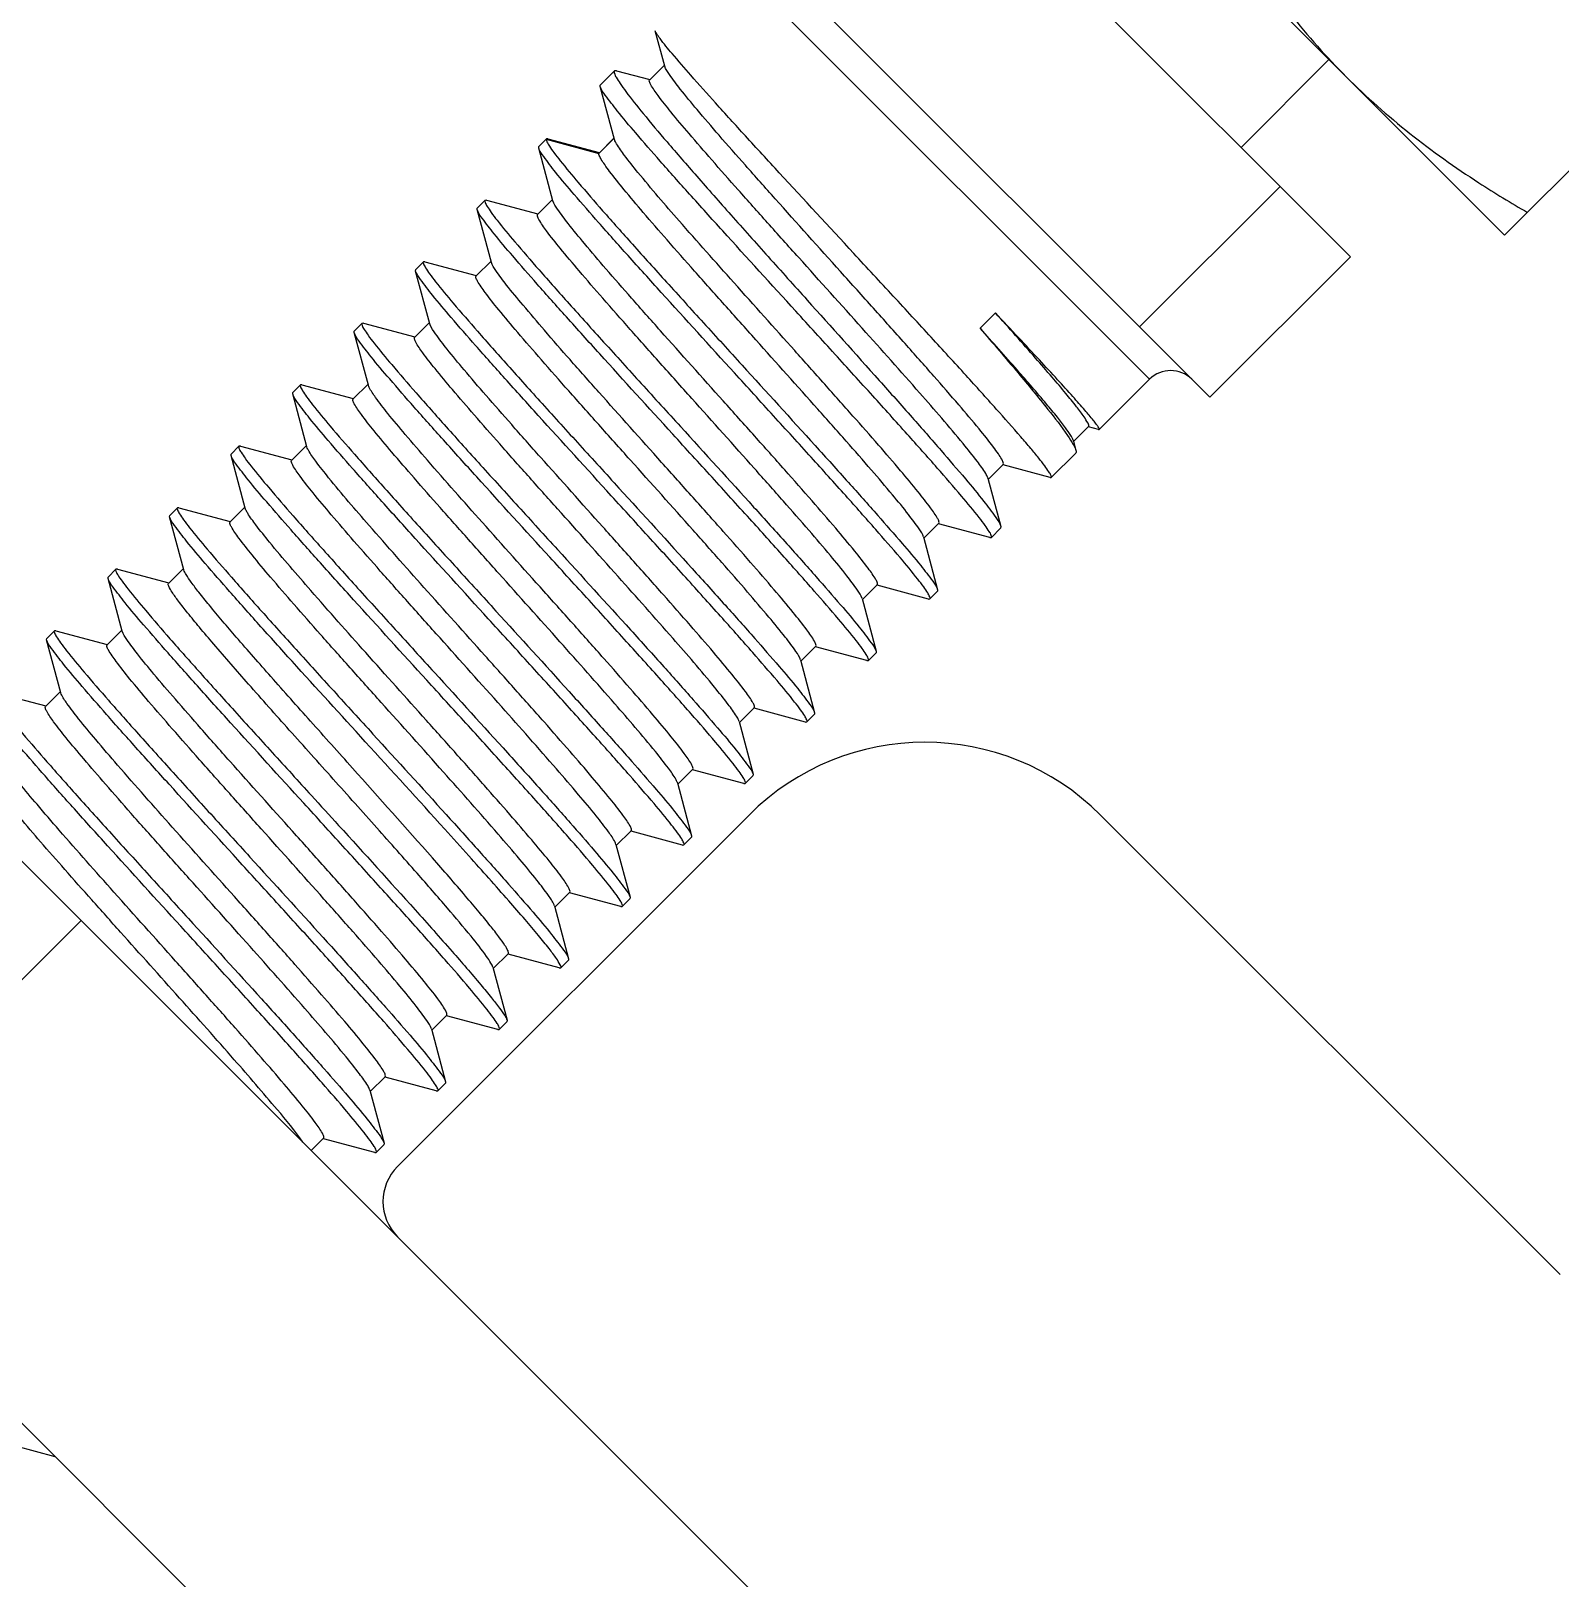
# Model space of a CAD drawing. Extents: x 4995099 to 5303443, y 4627657 to 4889583.
# Drawn here: x 5061123.7 to 5061438.1, y 4737623 to 4737941.2 of the extents above; entities that cross this region are included whole.
import ezdxf

# ---------------------------------------------------------------- set-up
doc = ezdxf.new("R2010")
doc.units = 0
doc.header["$LTSCALE"] = 1000
doc.header["$MEASUREMENT"] = 0
doc.layers.get('0').update_dxf_attribs({"color": 4, "linetype": 'CONTINUOUS'})

msp = doc.modelspace()

# ---------------------------------------------------------------- linework, layer by layer
for p, q in [((5061296.62, 4738029.31), (5061426.73, 4737899.21)), ((5061395.01, 4737894.78), (5061292.2, 4737997.6)), ((5061366.1, 4737865.87), (5061263.29, 4737968.69)), ((5061353.73, 4737869.57), (5061266.99, 4737956.31)), ((5061480.94, 4737953.42), (5061426.73, 4737899.21)), ((5061254.04, 4737933.95), (5061252.08, 4737941.23)), ((5061240.77, 4737930.09), (5061243.68, 4737933)), ((5061244.13, 4737933.04), (5061243.68, 4737933)), ((5061244.13, 4737933.04), (5061250.93, 4737931.23)), ((5061250.9, 4737931.12), (5061253.98, 4737934.2)), ((5061390.59, 4737935.35), (5061372.52, 4737917.28)), ((5061240.73, 4737930.01), (5061240.77, 4737930.09)), ((5061240.75, 4737929.79), (5061240.73, 4737930.01)), ((5061243.67, 4737918.92), (5061240.75, 4737929.79)), ((5061228.1, 4737917.14), (5061228.12, 4737917.44)), ((5061231.02, 4737906.27), (5061228.1, 4737917.14)), ((5061228.12, 4737917.44), (5061229.64, 4737918.96)), ((5061229.7, 4737919.02), (5061229.66, 4737918.94)), ((5061229.66, 4737918.94), (5061240.49, 4737916.04)), ((5061230, 4737919.04), (5061229.7, 4737919.02)), ((5061230, 4737919.04), (5061240.56, 4737916.23)), ((5061240.49, 4737916.04), (5061243.65, 4737919.21)), ((5061240.53, 4737916.12), (5061243.6, 4737919.19)), ((5061240.49, 4737916.04), (5061240.53, 4737916.12)), ((5061380.56, 4737909.24), (5061351.65, 4737880.33)), ((5061215.45, 4737904.49), (5061215.47, 4737904.8)), ((5061218.37, 4737893.62), (5061215.45, 4737904.49)), ((5061215.47, 4737904.8), (5061217.05, 4737906.37)), ((5061217.35, 4737906.39), (5061217.05, 4737906.37)), ((5061217.35, 4737906.39), (5061227.91, 4737903.58)), ((5061227.88, 4737903.47), (5061230.95, 4737906.54)), ((5061395.01, 4737894.78), (5061366.1, 4737865.87)), ((5061202.8, 4737891.84), (5061202.83, 4737892.15)), ((5061205.72, 4737880.98), (5061202.8, 4737891.84)), ((5061202.83, 4737892.15), (5061204.4, 4737893.72)), ((5061204.7, 4737893.75), (5061204.4, 4737893.72)), ((5061204.7, 4737893.75), (5061215.26, 4737890.93)), ((5061215.23, 4737890.82), (5061218.3, 4737893.89)), ((5061322.01, 4737883.23), (5061318.85, 4737880.07)), ((5061190.15, 4737879.19), (5061190.18, 4737879.5)), ((5061193.07, 4737868.33), (5061190.15, 4737879.19)), ((5061190.18, 4737879.5), (5061191.75, 4737881.07)), ((5061192.05, 4737881.1), (5061191.75, 4737881.07)), ((5061192.05, 4737881.1), (5061202.61, 4737878.29)), ((5061202.58, 4737878.17), (5061205.65, 4737881.24)), ((5061205.78, 4737880.79), (5061205.72, 4737880.98)), ((5061343.37, 4737859.22), (5061353.73, 4737869.57)), ((5061458.1, 4737434.16), (5061025.58, 4737866.68)), ((5061177.51, 4737866.55), (5061177.53, 4737866.85)), ((5061180.42, 4737855.68), (5061177.51, 4737866.55)), ((5061177.53, 4737866.85), (5061179.1, 4737868.43)), ((5061179.41, 4737868.45), (5061179.1, 4737868.43)), ((5061179.41, 4737868.45), (5061189.97, 4737865.64)), ((5061189.94, 4737865.52), (5061193, 4737868.59)), ((5061341.16, 4737859.88), (5061338.08, 4737856.8)), ((5061343.24, 4737859.21), (5061341.14, 4737859.78)), ((5061338.02, 4737857.03), (5061338.58, 4737854.94)), ((5061343.24, 4737859.21), (5061343.37, 4737859.22)), ((5061164.86, 4737853.9), (5061164.88, 4737854.2)), ((5061167.77, 4737843.03), (5061164.86, 4737853.9)), ((5061164.88, 4737854.2), (5061166.46, 4737855.78)), ((5061166.76, 4737855.8), (5061166.46, 4737855.78)), ((5061166.76, 4737855.8), (5061177.32, 4737852.99)), ((5061177.29, 4737852.87), (5061180.35, 4737855.94)), ((5061333.51, 4737849.36), (5061338.54, 4737854.39)), ((5061323.61, 4737852.05), (5061320.54, 4737848.99)), ((5061333.26, 4737849.34), (5061323.58, 4737851.94)), ((5061320.47, 4737849.24), (5061323.12, 4737839.31)), ((5061333.26, 4737849.34), (5061333.51, 4737849.36)), ((5061152.21, 4737841.25), (5061152.23, 4737841.55)), ((5061155.13, 4737830.38), (5061152.21, 4737841.25)), ((5061152.23, 4737841.55), (5061153.81, 4737843.13)), ((5061154.11, 4737843.15), (5061153.81, 4737843.13)), ((5061154.11, 4737843.15), (5061164.67, 4737840.34)), ((5061164.64, 4737840.23), (5061167.7, 4737843.29)), ((5061307.24, 4737837.15), (5061310.13, 4737826.26)), ((5061310.37, 4737839.95), (5061307.31, 4737836.89)), ((5061320.88, 4737837.01), (5061310.34, 4737839.84)), ((5061321.18, 4737837.03), (5061323.09, 4737838.94)), ((5061323.12, 4737839.31), (5061323.09, 4737838.94)), ((5061320.88, 4737837.01), (5061321.18, 4737837.03)), ((5061139.56, 4737828.6), (5061139.58, 4737828.9)), ((5061142.48, 4737817.73), (5061139.56, 4737828.6)), ((5061139.58, 4737828.9), (5061141.16, 4737830.48)), ((5061141.46, 4737830.5), (5061141.16, 4737830.48)), ((5061141.46, 4737830.5), (5061152.02, 4737827.69)), ((5061151.99, 4737827.58), (5061155.05, 4737830.64)), ((5061294.59, 4737824.5), (5061297.48, 4737813.61)), ((5061297.72, 4737827.31), (5061294.66, 4737824.24)), ((5061308.23, 4737824.36), (5061297.69, 4737827.19)), ((5061308.23, 4737824.36), (5061308.53, 4737824.38)), ((5061308.53, 4737824.38), (5061310.11, 4737825.96)), ((5061310.13, 4737826.26), (5061310.11, 4737825.96)), ((5061139.34, 4737814.93), (5061142.41, 4737817.99)), ((5061126.91, 4737815.95), (5061126.93, 4737816.25)), ((5061129.83, 4737805.08), (5061126.91, 4737815.95)), ((5061126.93, 4737816.25), (5061128.51, 4737817.83)), ((5061128.81, 4737817.85), (5061128.51, 4737817.83)), ((5061128.81, 4737817.85), (5061139.37, 4737815.04)), ((5061281.94, 4737811.85), (5061284.84, 4737800.96)), ((5061285.07, 4737814.66), (5061282.01, 4737811.59)), ((5061295.58, 4737811.71), (5061285.04, 4737814.54)), ((5061295.58, 4737811.71), (5061295.89, 4737811.74)), ((5061295.89, 4737811.74), (5061297.46, 4737813.31)), ((5061297.48, 4737813.61), (5061297.46, 4737813.31)), ((5061329.2, 4737447.41), (5060967.75, 4737808.86)), ((5061126.69, 4737802.28), (5061129.76, 4737805.34)), ((5061116.16, 4737805.2), (5061126.72, 4737802.39)), ((5061129.92, 4737804.83), (5061129.83, 4737805.08)), ((5061269.29, 4737799.2), (5061272.19, 4737788.32)), ((5061272.43, 4737802.01), (5061269.36, 4737798.94)), ((5061282.93, 4737799.06), (5061272.39, 4737801.89)), ((5061282.93, 4737799.06), (5061283.24, 4737799.09)), ((5061283.24, 4737799.09), (5061284.81, 4737800.66)), ((5061284.84, 4737800.96), (5061284.81, 4737800.66)), ((5061259.78, 4737789.36), (5061256.71, 4737786.29)), ((5061256.64, 4737786.55), (5061259.54, 4737775.67)), ((5061270.28, 4737786.42), (5061259.75, 4737789.24)), ((5061270.28, 4737786.42), (5061270.59, 4737786.44)), ((5061270.59, 4737786.44), (5061272.16, 4737788.01)), ((5061272.19, 4737788.32), (5061272.16, 4737788.01)), ((5061271.35, 4737779.93), (5061199.07, 4737707.65)), ((5061438.12, 4737685.43), (5061343.63, 4737779.93)), ((5061247.13, 4737776.71), (5061244.06, 4737773.64)), ((5061257.64, 4737773.77), (5061247.1, 4737776.6)), ((5061243.99, 4737773.9), (5061246.89, 4737763.02)), ((5061257.64, 4737773.77), (5061257.94, 4737773.79)), ((5061257.94, 4737773.79), (5061259.52, 4737775.37)), ((5061259.54, 4737775.67), (5061259.52, 4737775.37)), ((5061234.48, 4737764.06), (5061231.41, 4737760.99)), ((5061244.99, 4737761.12), (5061234.45, 4737763.95)), ((5061231.34, 4737761.26), (5061231.27, 4737761.48)), ((5061231.34, 4737761.26), (5061234.24, 4737750.37)), ((5061244.99, 4737761.12), (5061245.29, 4737761.14)), ((5061245.29, 4737761.14), (5061246.87, 4737762.72)), ((5061246.89, 4737763.02), (5061246.87, 4737762.72)), ((5061076.17, 4737700.44), (5061133.99, 4737758.26)), ((5061221.83, 4737751.41), (5061218.76, 4737748.35)), ((5061232.34, 4737748.47), (5061221.8, 4737751.3)), ((5061218.69, 4737748.61), (5061221.59, 4737737.72)), ((5061232.34, 4737748.47), (5061232.64, 4737748.49)), ((5061232.64, 4737748.49), (5061234.22, 4737750.07)), ((5061234.24, 4737750.37), (5061234.22, 4737750.07)), ((5061209.18, 4737738.76), (5061206.11, 4737735.7)), ((5061219.69, 4737735.82), (5061209.15, 4737738.65)), ((5061206.04, 4737735.96), (5061208.94, 4737725.07)), ((5061219.69, 4737735.82), (5061219.99, 4737735.84)), ((5061219.99, 4737735.84), (5061221.57, 4737737.42)), ((5061221.59, 4737737.72), (5061221.57, 4737737.42)), ((5061196.53, 4737726.11), (5061193.46, 4737723.05)), ((5061207.04, 4737723.17), (5061196.5, 4737726)), ((5061193.4, 4737723.31), (5061196.29, 4737712.42)), ((5061207.04, 4737723.17), (5061207.34, 4737723.19)), ((5061207.34, 4737723.19), (5061208.92, 4737724.77)), ((5061208.94, 4737725.07), (5061208.92, 4737724.77)), ((5061183.88, 4737713.46), (5061181.34, 4737710.92)), ((5061194.39, 4737710.52), (5061183.85, 4737713.35)), ((5061194.39, 4737710.52), (5061194.69, 4737710.54)), ((5061194.69, 4737710.54), (5061196.27, 4737712.12)), ((5061196.29, 4737712.42), (5061196.27, 4737712.12)), ((5061128.67, 4737647.94), (5061120.61, 4737650.11))]:
    msp.add_line(p, q)
for centre, radius, start, end in [((5061358.06, 4737865.24), 6.13, 45, 135), ((5061307.49, 4737743.79), 51.11, 45, 135), ((5061206.3, 4737700.42), 10.22, 135, 225)]:
    msp.add_arc(centre, radius, start, end)
for points, knots in [([(5061366.37, 4737968.95), (5061368.31, 4737965.58), (5061376.35, 4737952.31), (5061385.99, 4737939.95), (5061394.2, 4737931.74)], [0, 0, 0, 0, 0.251266, 1, 1, 1, 1]), ([(5061292.89, 4737895.47), (5061287.78, 4737901), (5061280.33, 4737909.05), (5061270.86, 4737919.36), (5061264.79, 4737926.03), (5061259.75, 4737931.67), (5061255.94, 4737936.07), (5061253.58, 4737938.9), (5061252.47, 4737940.47), (5061252.14, 4737941.01), (5061252.08, 4737941.23)], [0, 0, 0, 0, 0.368142, 0.535897, 0.684709, 0.809342, 0.905414, 0.969598, 0.989056, 1, 1, 1, 1]), ([(5061243.68, 4737933), (5061243.58, 4737932.9), (5061243.67, 4737932.34), (5061244.11, 4737931.54), (5061244.92, 4737930.24), (5061246.73, 4737927.77), (5061249.95, 4737923.74), (5061254.83, 4737917.97), (5061260.86, 4737911.03), (5061267.81, 4737903.17), (5061275.39, 4737894.68), (5061280.63, 4737888.85), (5061283.3, 4737885.88)], [0, 0, 0, 0, 0.007287, 0.022596, 0.046895, 0.080168, 0.172563, 0.296519, 0.44737, 0.619385, 0.805971, 1, 1, 1, 1]), ([(5061323.61, 4737852.05), (5061323.7, 4737852.14), (5061323.61, 4737852.61), (5061323.24, 4737853.27), (5061322.55, 4737854.36), (5061321.02, 4737856.44), (5061318.31, 4737859.81), (5061314.21, 4737864.66), (5061309.12, 4737870.5), (5061303.26, 4737877.12), (5061296.86, 4737884.28), (5061287.95, 4737894.19), (5061279.15, 4737903.98), (5061270.83, 4737913.33), (5061265.45, 4737919.44), (5061260.99, 4737924.66), (5061257.52, 4737928.8), (5061255.35, 4737931.74), (5061254.21, 4737933.32), (5061254.04, 4737933.95)], [0, 0, 0, 0, 0.003461, 0.010825, 0.022535, 0.038573, 0.083113, 0.142879, 0.21566, 0.298761, 0.389116, 0.483412, 0.670116, 0.755815, 0.832283, 0.896851, 0.947308, 0.981997, 1, 1, 1, 1]), ([(5061280.98, 4737883.56), (5061275.96, 4737889.07), (5061268.65, 4737897.09), (5061259.35, 4737907.4), (5061253.37, 4737914.1), (5061248.42, 4737919.8), (5061244.58, 4737924.29), (5061242.2, 4737927.46), (5061240.93, 4737929.13), (5061240.75, 4737929.79)], [0, 0, 0, 0, 0.36438, 0.530796, 0.678891, 0.803581, 0.9006, 0.966696, 1, 1, 1, 1]), ([(5061320.03, 4737850.18), (5061319.51, 4737851.04), (5061317.98, 4737853.12), (5061313.52, 4737858.68), (5061305.59, 4737867.79), (5061294.27, 4737880.5), (5061283.79, 4737892.14), (5061275.27, 4737901.63), (5061269.3, 4737908.32), (5061263.91, 4737914.43), (5061259.29, 4737919.76), (5061255.59, 4737924.17), (5061252.96, 4737927.46), (5061251.45, 4737929.6), (5061250.89, 4737930.63), (5061250.82, 4737931.04), (5061250.9, 4737931.12)], [0, 0, 0, 0, 0.028348, 0.07231, 0.200737, 0.367922, 0.551326, 0.641466, 0.726551, 0.80379, 0.870677, 0.92508, 0.96531, 0.990227, 0.996843, 1, 1, 1, 1]), ([(5061394.2, 4737931.74), (5061402.42, 4737923.52), (5061414.78, 4737913.89), (5061428.04, 4737905.85), (5061431.42, 4737903.9)], [0, 0, 0, 0, 0.748734, 1, 1, 1, 1]), ([(5061268.33, 4737870.91), (5061263.31, 4737876.42), (5061256, 4737884.44), (5061246.71, 4737894.75), (5061240.73, 4737901.45), (5061235.77, 4737907.15), (5061231.93, 4737911.64), (5061229.55, 4737914.81), (5061228.28, 4737916.48), (5061228.1, 4737917.14)], [0, 0, 0, 0, 0.364381, 0.5308, 0.678899, 0.803591, 0.900607, 0.966701, 1, 1, 1, 1]), ([(5061229.66, 4737918.94), (5061229.62, 4737918.77), (5061229.87, 4737918.24), (5061230.39, 4737917.36), (5061231.34, 4737916.05), (5061233.28, 4737913.54), (5061236.63, 4737909.55), (5061241.58, 4737903.85), (5061247.64, 4737897.03), (5061254.57, 4737889.35), (5061262.09, 4737881.07), (5061267.27, 4737875.39), (5061269.91, 4737872.49)], [0, 0, 0, 0, 0.00868, 0.025879, 0.051887, 0.086569, 0.180747, 0.305089, 0.45505, 0.625126, 0.809034, 1, 1, 1, 1]), ([(5061244.1, 4737918.01), (5061244.05, 4737918.1), (5061243.88, 4737918.39), (5061243.73, 4737918.7), (5061243.67, 4737918.92)], [0, 0, 0, 0, 0.313787, 1, 1, 1, 1]), ([(5061310.37, 4737839.95), (5061310.45, 4737840.03), (5061310.39, 4737840.45), (5061309.86, 4737841.47), (5061308.39, 4737843.57), (5061305.83, 4737846.8), (5061302.24, 4737851.11), (5061297.77, 4737856.29), (5061292.56, 4737862.22), (5061286.8, 4737868.7), (5061278.63, 4737877.84), (5061268.61, 4737889.01), (5061257.82, 4737901.18), (5061250.28, 4737909.88), (5061246.05, 4737915.19), (5061244.59, 4737917.17), (5061244.1, 4737918.01)], [0, 0, 0, 0, 0.003296, 0.010079, 0.03549, 0.076381, 0.131511, 0.19909, 0.276886, 0.362322, 0.452558, 0.635372, 0.801219, 0.928261, 0.971785, 1, 1, 1, 1]), ([(5061307.24, 4737837.15), (5061307.07, 4737837.76), (5061305.98, 4737839.31), (5061303.88, 4737842.18), (5061300.55, 4737846.19), (5061296.28, 4737851.21), (5061291.14, 4737857.08), (5061283.22, 4737866.02), (5061274.85, 4737875.36), (5061266.39, 4737884.81), (5061260.3, 4737891.64), (5061254.73, 4737897.96), (5061249.87, 4737903.56), (5061245.92, 4737908.24), (5061243.27, 4737911.53), (5061241.74, 4737913.6), (5061241.01, 4737914.69), (5061240.61, 4737915.44), (5061240.44, 4737915.9), (5061240.49, 4737916.04)], [0, 0, 0, 0, 0.018431, 0.053472, 0.104134, 0.168694, 0.244894, 0.330055, 0.515024, 0.608298, 0.697696, 0.780063, 0.852494, 0.912444, 0.95783, 0.974565, 0.987157, 0.995562, 1, 1, 1, 1]), ([(5061255.68, 4737858.27), (5061250.66, 4737863.77), (5061243.35, 4737871.79), (5061234.06, 4737882.1), (5061228.08, 4737888.8), (5061223.12, 4737894.5), (5061219.28, 4737898.99), (5061216.9, 4737902.16), (5061215.63, 4737903.83), (5061215.45, 4737904.49)], [0, 0, 0, 0, 0.364381, 0.530796, 0.678894, 0.80359, 0.900609, 0.966703, 1, 1, 1, 1]), ([(5061217.05, 4737906.37), (5061216.96, 4737906.28), (5061217.13, 4737905.74), (5061217.56, 4737905.01), (5061218.43, 4737903.74), (5061220.29, 4737901.32), (5061223.58, 4737897.36), (5061228.52, 4737891.66), (5061234.63, 4737884.79), (5061241.65, 4737877), (5061249.29, 4737868.58), (5061254.57, 4737862.79), (5061257.26, 4737859.84)], [0, 0, 0, 0, 0.006599, 0.021626, 0.045784, 0.078991, 0.171388, 0.295465, 0.44652, 0.61879, 0.805664, 1, 1, 1, 1]), ([(5061297.72, 4737827.31), (5061297.81, 4737827.39), (5061297.73, 4737827.83), (5061297.14, 4737828.92), (5061295.55, 4737831.19), (5061292.77, 4737834.65), (5061288.89, 4737839.28), (5061284.09, 4737844.82), (5061278.52, 4737851.14), (5061272.42, 4737857.99), (5061263.89, 4737867.52), (5061255.43, 4737876.96), (5061247.4, 4737886.02), (5061242.18, 4737891.98), (5061237.83, 4737897.09), (5061234.44, 4737901.16), (5061232.3, 4737904.07), (5061231.19, 4737905.65), (5061231.02, 4737906.27)], [0, 0, 0, 0, 0.003453, 0.010691, 0.037881, 0.081592, 0.14037, 0.212138, 0.294327, 0.383985, 0.477885, 0.664852, 0.751185, 0.82854, 0.894141, 0.945651, 0.981282, 1, 1, 1, 1]), ([(5061294.59, 4737824.5), (5061294.42, 4737825.12), (5061293.31, 4737826.7), (5061291.17, 4737829.61), (5061287.79, 4737833.68), (5061283.44, 4737838.78), (5061278.22, 4737844.74), (5061270.19, 4737853.8), (5061261.72, 4737863.24), (5061253.19, 4737872.78), (5061247.09, 4737879.63), (5061241.52, 4737885.95), (5061236.71, 4737891.5), (5061232.83, 4737896.12), (5061230.06, 4737899.58), (5061228.46, 4737901.86), (5061227.87, 4737902.94), (5061227.8, 4737903.39), (5061227.88, 4737903.47)], [0, 0, 0, 0, 0.01868, 0.054278, 0.105764, 0.171349, 0.248695, 0.335028, 0.522011, 0.615926, 0.705601, 0.787809, 0.859594, 0.918387, 0.96211, 0.989307, 0.996546, 1, 1, 1, 1]), ([(5061333.51, 4737849.36), (5061333.6, 4737849.45), (5061333.39, 4737849.97), (5061332.95, 4737850.67), (5061332.06, 4737851.92), (5061330.81, 4737853.5), (5061329.16, 4737855.49), (5061326.27, 4737858.87), (5061321.84, 4737863.88), (5061315.69, 4737870.7), (5061308.62, 4737878.43), (5061300.92, 4737886.79), (5061295.6, 4737892.54), (5061292.89, 4737895.47)], [0, 0, 0, 0, 0.006287, 0.021187, 0.045277, 0.078448, 0.120429, 0.17084, 0.294962, 0.446101, 0.618491, 0.80551, 1, 1, 1, 1]), ([(5061243.03, 4737845.62), (5061238.01, 4737851.12), (5061230.7, 4737859.14), (5061221.41, 4737869.45), (5061215.43, 4737876.15), (5061210.47, 4737881.85), (5061206.63, 4737886.34), (5061204.25, 4737889.51), (5061202.98, 4737891.19), (5061202.8, 4737891.84)], [0, 0, 0, 0, 0.364389, 0.530808, 0.678904, 0.803593, 0.90061, 0.966703, 1, 1, 1, 1]), ([(5061204.4, 4737893.72), (5061204.31, 4737893.63), (5061204.48, 4737893.09), (5061204.91, 4737892.36), (5061205.78, 4737891.09), (5061207.64, 4737888.67), (5061210.93, 4737884.71), (5061215.88, 4737879.01), (5061221.98, 4737872.14), (5061229, 4737864.35), (5061236.64, 4737855.93), (5061241.92, 4737850.14), (5061244.61, 4737847.19)], [0, 0, 0, 0, 0.006599, 0.021626, 0.045783, 0.07899, 0.171389, 0.295471, 0.446525, 0.618791, 0.805663, 1, 1, 1, 1]), ([(5061285.07, 4737814.66), (5061285.16, 4737814.74), (5061285.08, 4737815.18), (5061284.5, 4737816.27), (5061282.9, 4737818.54), (5061280.13, 4737822), (5061276.25, 4737826.63), (5061271.44, 4737832.17), (5061265.88, 4737838.49), (5061259.77, 4737845.34), (5061251.24, 4737854.87), (5061242.78, 4737864.31), (5061234.75, 4737873.37), (5061229.53, 4737879.33), (5061225.18, 4737884.44), (5061221.8, 4737888.51), (5061219.65, 4737891.43), (5061218.54, 4737893), (5061218.37, 4737893.62)], [0, 0, 0, 0, 0.003453, 0.010691, 0.03788, 0.081592, 0.14037, 0.212137, 0.294327, 0.383985, 0.477885, 0.664851, 0.751185, 0.82854, 0.894141, 0.945652, 0.981282, 1, 1, 1, 1]), ([(5061281.94, 4737811.85), (5061281.77, 4737812.47), (5061280.66, 4737814.05), (5061278.52, 4737816.96), (5061275.14, 4737821.03), (5061270.79, 4737826.13), (5061265.57, 4737832.09), (5061257.54, 4737841.15), (5061249.07, 4737850.6), (5061240.54, 4737860.13), (5061234.44, 4737866.99), (5061228.87, 4737873.3), (5061224.06, 4737878.85), (5061220.18, 4737883.47), (5061217.41, 4737886.94), (5061215.81, 4737889.21), (5061215.22, 4737890.29), (5061215.15, 4737890.74), (5061215.23, 4737890.82)], [0, 0, 0, 0, 0.01868, 0.054279, 0.105765, 0.171349, 0.248696, 0.335028, 0.522011, 0.615926, 0.705601, 0.787809, 0.859594, 0.918386, 0.962109, 0.989307, 0.996546, 1, 1, 1, 1]), ([(5061283.3, 4737885.88), (5061288.25, 4737880.37), (5061295.47, 4737872.33), (5061304.65, 4737862), (5061310.57, 4737855.27), (5061315.48, 4737849.52), (5061319.29, 4737844.97), (5061321.68, 4737841.73), (5061322.93, 4737839.99), (5061323.12, 4737839.31)], [0, 0, 0, 0, 0.362585, 0.528363, 0.676115, 0.800828, 0.898293, 0.965295, 1, 1, 1, 1]), ([(5061321.18, 4737837.03), (5061321.28, 4737837.13), (5061321.11, 4737837.67), (5061320.67, 4737838.4), (5061319.81, 4737839.67), (5061317.94, 4737842.08), (5061314.65, 4737846.05), (5061309.71, 4737851.74), (5061303.6, 4737858.62), (5061296.59, 4737866.4), (5061288.94, 4737874.82), (5061283.67, 4737880.61), (5061280.98, 4737883.56)], [0, 0, 0, 0, 0.006599, 0.021626, 0.045784, 0.078991, 0.171388, 0.295465, 0.446519, 0.61879, 0.805664, 1, 1, 1, 1]), ([(5061343.37, 4737859.22), (5061343.41, 4737859.26), (5061343.32, 4737859.51), (5061343.12, 4737859.85), (5061342.7, 4737860.44), (5061341.81, 4737861.57), (5061340.2, 4737863.47), (5061337.75, 4737866.24), (5061334.62, 4737869.69), (5061330.89, 4737873.74), (5061326.62, 4737878.32), (5061323.6, 4737881.54), (5061322.01, 4737883.23)], [0, 0, 0, 0, 0.005738, 0.019134, 0.040805, 0.070779, 0.155209, 0.27106, 0.416301, 0.588313, 0.78408, 1, 1, 1, 1]), ([(5061341.16, 4737859.88), (5061341.31, 4737860.03), (5061340.86, 4737860.92), (5061340.12, 4737862.09), (5061338.5, 4737864.22), (5061336.33, 4737866.88), (5061333.5, 4737870.23), (5061328.7, 4737875.76), (5061324.78, 4737880.15), (5061322.01, 4737883.23)], [0, 0, 0, 0, 0.021147, 0.073565, 0.158215, 0.273875, 0.418588, 0.589838, 1, 1, 1, 1]), ([(5061230.38, 4737832.97), (5061225.36, 4737838.47), (5061218.05, 4737846.49), (5061208.76, 4737856.8), (5061202.78, 4737863.5), (5061197.82, 4737869.2), (5061193.98, 4737873.69), (5061191.6, 4737876.87), (5061190.33, 4737878.54), (5061190.16, 4737879.19)], [0, 0, 0, 0, 0.364379, 0.530797, 0.678896, 0.80359, 0.900607, 0.966701, 1, 1, 1, 1]), ([(5061191.75, 4737881.07), (5061191.66, 4737880.98), (5061191.83, 4737880.44), (5061192.26, 4737879.71), (5061193.13, 4737878.44), (5061194.99, 4737876.03), (5061198.28, 4737872.06), (5061203.23, 4737866.37), (5061209.33, 4737859.49), (5061216.35, 4737851.7), (5061223.99, 4737843.28), (5061229.27, 4737837.5), (5061231.96, 4737834.54)], [0, 0, 0, 0, 0.006598, 0.021624, 0.045781, 0.078987, 0.171384, 0.29546, 0.44651, 0.618781, 0.80566, 1, 1, 1, 1]), ([(5061272.43, 4737802.01), (5061272.51, 4737802.09), (5061272.44, 4737802.53), (5061271.86, 4737803.59), (5061270.3, 4737805.82), (5061267.58, 4737809.22), (5061263.78, 4737813.76), (5061259.06, 4737819.21), (5061253.59, 4737825.43), (5061247.58, 4737832.18), (5061239.14, 4737841.62), (5061230.73, 4737850.99), (5061222.73, 4737860.01), (5061217.48, 4737866), (5061213.04, 4737871.17), (5061209.56, 4737875.35), (5061207.24, 4737878.42), (5061206.05, 4737880.1), (5061205.78, 4737880.79)], [0, 0, 0, 0, 0.003411, 0.010523, 0.037228, 0.080172, 0.137959, 0.208589, 0.289589, 0.378106, 0.47102, 0.656885, 0.743278, 0.821187, 0.887872, 0.941003, 0.97876, 1, 1, 1, 1]), ([(5061338.02, 4737857.03), (5061337.93, 4737857.38), (5061337.39, 4737858.25), (5061336.3, 4737859.82), (5061334.6, 4737861.97), (5061331.33, 4737865.94), (5061326.02, 4737872.04), (5061321.42, 4737877.2), (5061318.85, 4737880.07)], [0, 0, 0, 0, 0.036338, 0.100465, 0.191874, 0.309308, 0.615028, 1, 1, 1, 1]), ([(5061318.85, 4737880.07), (5061321.47, 4737877.02), (5061326.19, 4737871.51), (5061332.22, 4737864.18), (5061336.05, 4737859.27), (5061337.91, 4737856.41), (5061338.46, 4737855.37), (5061338.58, 4737854.94)], [0, 0, 0, 0, 0.376924, 0.679521, 0.890722, 0.958383, 1, 1, 1, 1]), ([(5061268.77, 4737800.25), (5061268.26, 4737801.11), (5061266.76, 4737803.13), (5061262.46, 4737808.5), (5061254.89, 4737817.24), (5061244.09, 4737829.4), (5061234.1, 4737840.54), (5061225.97, 4737849.64), (5061220.25, 4737856.07), (5061215.08, 4737861.96), (5061210.64, 4737867.11), (5061207.08, 4737871.38), (5061204.54, 4737874.58), (5061203.09, 4737876.67), (5061202.56, 4737877.68), (5061202.51, 4737878.09), (5061202.58, 4737878.17)], [0, 0, 0, 0, 0.029221, 0.073567, 0.201629, 0.367682, 0.550054, 0.639909, 0.724906, 0.802249, 0.869396, 0.924152, 0.964754, 0.989983, 0.99672, 1, 1, 1, 1]), ([(5061269.91, 4737872.49), (5061274.93, 4737866.98), (5061282.24, 4737858.96), (5061291.53, 4737848.65), (5061297.52, 4737841.95), (5061302.47, 4737836.25), (5061306.31, 4737831.76), (5061308.69, 4737828.59), (5061309.96, 4737826.92), (5061310.13, 4737826.26)], [0, 0, 0, 0, 0.36446, 0.530907, 0.67902, 0.803709, 0.900704, 0.966759, 1, 1, 1, 1]), ([(5061308.53, 4737824.38), (5061308.63, 4737824.48), (5061308.46, 4737825.02), (5061308.02, 4737825.75), (5061307.16, 4737827.02), (5061305.3, 4737829.43), (5061302.01, 4737833.4), (5061297.06, 4737839.09), (5061290.95, 4737845.97), (5061283.94, 4737853.75), (5061276.29, 4737862.17), (5061271.02, 4737867.96), (5061268.33, 4737870.91)], [0, 0, 0, 0, 0.006598, 0.021625, 0.04578, 0.078987, 0.171384, 0.295461, 0.446512, 0.618782, 0.805661, 1, 1, 1, 1]), ([(5061217.73, 4737820.32), (5061212.72, 4737825.82), (5061205.4, 4737833.84), (5061196.11, 4737844.15), (5061190.13, 4737850.85), (5061185.18, 4737856.55), (5061181.34, 4737861.05), (5061178.95, 4737864.22), (5061177.68, 4737865.89), (5061177.51, 4737866.55)], [0, 0, 0, 0, 0.364384, 0.5308, 0.678898, 0.803592, 0.90061, 0.966703, 1, 1, 1, 1]), ([(5061179.1, 4737868.43), (5061179.01, 4737868.33), (5061179.18, 4737867.79), (5061179.62, 4737867.06), (5061180.48, 4737865.79), (5061182.34, 4737863.38), (5061185.63, 4737859.41), (5061190.58, 4737853.72), (5061196.69, 4737846.84), (5061203.7, 4737839.05), (5061211.35, 4737830.64), (5061216.62, 4737824.85), (5061219.31, 4737821.9)], [0, 0, 0, 0, 0.006599, 0.021626, 0.045785, 0.078991, 0.171389, 0.295468, 0.446524, 0.618793, 0.805664, 1, 1, 1, 1]), ([(5061259.78, 4737789.36), (5061259.86, 4737789.44), (5061259.79, 4737789.87), (5061259.23, 4737790.92), (5061257.71, 4737793.1), (5061255.05, 4737796.44), (5061251.32, 4737800.89), (5061246.69, 4737806.25), (5061241.32, 4737812.36), (5061235.4, 4737819.01), (5061227.05, 4737828.34), (5061216.92, 4737839.64), (5061207.4, 4737850.38), (5061200.95, 4737857.87), (5061197.37, 4737862.15), (5061194.88, 4737865.37), (5061193.6, 4737867.17), (5061193.24, 4737867.9)], [0, 0, 0, 0, 0.003368, 0.010354, 0.036572, 0.078742, 0.135528, 0.20501, 0.284805, 0.372166, 0.464077, 0.64881, 0.81371, 0.881483, 0.936251, 0.976167, 1, 1, 1, 1]), ([(5061256.31, 4737787.29), (5061255.86, 4737788.09), (5061254.47, 4737790.01), (5061250.34, 4737795.23), (5061242.86, 4737803.88), (5061232.08, 4737816.04), (5061222.02, 4737827.26), (5061213.79, 4737836.47), (5061207.97, 4737843), (5061202.71, 4737849), (5061198.18, 4737854.24), (5061194.54, 4737858.6), (5061191.94, 4737861.86), (5061190.46, 4737864), (5061189.92, 4737865.03), (5061189.86, 4737865.44), (5061189.94, 4737865.52)], [0, 0, 0, 0, 0.02672, 0.069018, 0.194536, 0.360069, 0.543539, 0.634344, 0.720433, 0.798907, 0.86713, 0.922821, 0.964145, 0.989828, 0.99668, 1, 1, 1, 1]), ([(5061257.26, 4737859.84), (5061262.28, 4737854.33), (5061269.59, 4737846.31), (5061278.89, 4737836), (5061284.87, 4737829.3), (5061289.82, 4737823.6), (5061293.66, 4737819.11), (5061296.04, 4737815.94), (5061297.31, 4737814.27), (5061297.48, 4737813.61)], [0, 0, 0, 0, 0.364466, 0.530913, 0.679023, 0.803712, 0.900708, 0.966761, 1, 1, 1, 1]), ([(5061295.89, 4737811.74), (5061295.98, 4737811.83), (5061295.81, 4737812.37), (5061295.37, 4737813.1), (5061294.51, 4737814.37), (5061292.65, 4737816.78), (5061289.36, 4737820.75), (5061284.41, 4737826.44), (5061278.31, 4737833.32), (5061271.29, 4737841.11), (5061263.64, 4737849.53), (5061258.37, 4737855.31), (5061255.68, 4737858.27)], [0, 0, 0, 0, 0.006599, 0.021626, 0.045783, 0.078991, 0.17139, 0.295472, 0.446528, 0.618793, 0.805664, 1, 1, 1, 1]), ([(5061205.08, 4737807.67), (5061200.07, 4737813.18), (5061192.75, 4737821.2), (5061183.46, 4737831.5), (5061177.48, 4737838.21), (5061172.53, 4737843.9), (5061168.69, 4737848.4), (5061166.3, 4737851.57), (5061165.03, 4737853.24), (5061164.86, 4737853.9)], [0, 0, 0, 0, 0.364389, 0.530808, 0.678905, 0.803593, 0.900609, 0.966702, 1, 1, 1, 1]), ([(5061166.46, 4737855.78), (5061166.36, 4737855.68), (5061166.53, 4737855.14), (5061166.97, 4737854.41), (5061167.83, 4737853.14), (5061169.7, 4737850.73), (5061172.99, 4737846.76), (5061177.93, 4737841.07), (5061184.04, 4737834.19), (5061191.05, 4737826.41), (5061198.7, 4737817.99), (5061203.97, 4737812.2), (5061206.66, 4737809.25)], [0, 0, 0, 0, 0.006599, 0.021626, 0.045782, 0.078989, 0.171387, 0.295468, 0.446521, 0.618788, 0.805663, 1, 1, 1, 1]), ([(5061180.73, 4737854.98), (5061180.69, 4737855.05), (5061180.58, 4737855.27), (5061180.47, 4737855.51), (5061180.42, 4737855.68)], [0, 0, 0, 0, 0.304527, 1, 1, 1, 1]), ([(5061247.13, 4737776.71), (5061247.21, 4737776.79), (5061247.15, 4737777.21), (5061246.6, 4737778.24), (5061245.11, 4737780.38), (5061242.51, 4737783.65), (5061238.86, 4737788.02), (5061234.32, 4737793.28), (5061229.04, 4737799.28), (5061223.22, 4737805.84), (5061214.97, 4737815.06), (5061204.9, 4737826.28), (5061194.12, 4737838.45), (5061186.66, 4737847.08), (5061182.55, 4737852.28), (5061181.17, 4737854.19), (5061180.73, 4737854.98)], [0, 0, 0, 0, 0.003326, 0.010193, 0.035938, 0.077359, 0.133176, 0.201544, 0.28017, 0.366406, 0.457339, 0.640956, 0.806417, 0.931592, 0.973615, 1, 1, 1, 1]), ([(5061338.58, 4737854.94), (5061338.59, 4737854.88), (5061338.63, 4737854.7), (5061338.62, 4737854.47), (5061338.54, 4737854.39)], [0, 0, 0, 0, 0.336514, 1, 1, 1, 1]), ([(5061243.81, 4737774.36), (5061243.44, 4737775.11), (5061242.15, 4737776.92), (5061239.63, 4737780.15), (5061236.04, 4737784.46), (5061229.58, 4737791.95), (5061220.06, 4737802.69), (5061209.93, 4737813.98), (5061201.6, 4737823.29), (5061195.7, 4737829.93), (5061190.33, 4737836.03), (5061185.72, 4737841.37), (5061182, 4737845.81), (5061179.35, 4737849.14), (5061177.83, 4737851.32), (5061177.27, 4737852.37), (5061177.2, 4737852.79), (5061177.29, 4737852.87)], [0, 0, 0, 0, 0.024173, 0.064372, 0.119353, 0.187267, 0.352243, 0.536827, 0.628608, 0.715817, 0.795456, 0.864788, 0.921444, 0.963514, 0.989667, 0.996638, 1, 1, 1, 1]), ([(5061320.47, 4737849.24), (5061320.46, 4737849.31), (5061320.34, 4737849.63), (5061320.17, 4737849.94), (5061320.03, 4737850.18)], [0, 0, 0, 0, 0.186143, 1, 1, 1, 1]), ([(5061244.61, 4737847.19), (5061249.63, 4737841.69), (5061256.94, 4737833.66), (5061266.24, 4737823.36), (5061272.22, 4737816.65), (5061277.17, 4737810.95), (5061281.01, 4737806.46), (5061283.39, 4737803.29), (5061284.66, 4737801.62), (5061284.84, 4737800.96)], [0, 0, 0, 0, 0.364457, 0.530899, 0.679012, 0.803706, 0.900705, 0.966759, 1, 1, 1, 1]), ([(5061283.24, 4737799.09), (5061283.33, 4737799.18), (5061283.16, 4737799.72), (5061282.73, 4737800.45), (5061281.86, 4737801.72), (5061280, 4737804.13), (5061276.71, 4737808.1), (5061271.76, 4737813.79), (5061265.66, 4737820.67), (5061258.64, 4737828.46), (5061251, 4737836.88), (5061245.72, 4737842.66), (5061243.03, 4737845.62)], [0, 0, 0, 0, 0.006597, 0.021623, 0.045779, 0.078985, 0.171381, 0.295456, 0.44651, 0.618782, 0.805661, 1, 1, 1, 1]), ([(5061192.44, 4737795.02), (5061187.42, 4737800.53), (5061180.11, 4737808.55), (5061170.81, 4737818.85), (5061164.83, 4737825.56), (5061159.88, 4737831.25), (5061156.04, 4737835.75), (5061153.65, 4737838.92), (5061152.38, 4737840.59), (5061152.21, 4737841.25)], [0, 0, 0, 0, 0.364378, 0.530795, 0.678895, 0.803589, 0.900607, 0.966701, 1, 1, 1, 1]), ([(5061153.81, 4737843.13), (5061153.71, 4737843.03), (5061153.88, 4737842.49), (5061154.32, 4737841.76), (5061155.19, 4737840.5), (5061157.05, 4737838.08), (5061160.34, 4737834.12), (5061165.28, 4737828.42), (5061171.39, 4737821.54), (5061178.4, 4737813.76), (5061186.05, 4737805.34), (5061191.32, 4737799.55), (5061194.01, 4737796.6)], [0, 0, 0, 0, 0.006598, 0.021624, 0.045781, 0.078987, 0.171383, 0.295458, 0.446509, 0.61878, 0.80566, 1, 1, 1, 1]), ([(5061231.27, 4737761.48), (5061230.99, 4737762.16), (5061229.79, 4737763.86), (5061227.44, 4737766.95), (5061223.95, 4737771.15), (5061217.57, 4737778.59), (5061208.03, 4737789.34), (5061197.85, 4737800.7), (5061189.42, 4737810.12), (5061183.42, 4737816.86), (5061177.97, 4737823.06), (5061173.26, 4737828.5), (5061169.46, 4737833.03), (5061166.75, 4737836.42), (5061165.2, 4737838.64), (5061164.62, 4737839.71), (5061164.55, 4737840.14), (5061164.64, 4737840.23)], [0, 0, 0, 0, 0.021586, 0.059632, 0.112982, 0.179814, 0.344197, 0.529911, 0.622691, 0.711053, 0.791891, 0.862368, 0.92002, 0.96286, 0.9895, 0.996595, 1, 1, 1, 1]), ([(5061168.26, 4737842.02), (5061168.2, 4737842.12), (5061168.02, 4737842.45), (5061167.84, 4737842.78), (5061167.77, 4737843.03)], [0, 0, 0, 0, 0.316982, 1, 1, 1, 1]), ([(5061234.48, 4737764.06), (5061234.56, 4737764.14), (5061234.5, 4737764.55), (5061233.97, 4737765.56), (5061232.51, 4737767.66), (5061229.97, 4737770.87), (5061226.4, 4737775.15), (5061221.95, 4737780.31), (5061216.76, 4737786.22), (5061211.03, 4737792.67), (5061202.89, 4737801.77), (5061192.89, 4737812.92), (5061182.09, 4737825.09), (5061174.53, 4737833.82), (5061170.25, 4737839.17), (5061168.77, 4737841.18), (5061168.26, 4737842.02)], [0, 0, 0, 0, 0.003285, 0.010037, 0.035326, 0.076021, 0.1309, 0.198187, 0.275678, 0.360819, 0.450797, 0.633314, 0.7993, 0.92703, 0.971108, 1, 1, 1, 1]), ([(5061231.96, 4737834.54), (5061236.98, 4737829.04), (5061244.29, 4737821.02), (5061253.59, 4737810.71), (5061259.57, 4737804), (5061264.52, 4737798.3), (5061268.36, 4737793.81), (5061270.74, 4737790.64), (5061272.01, 4737788.97), (5061272.19, 4737788.32)], [0, 0, 0, 0, 0.364462, 0.53091, 0.679022, 0.803711, 0.900705, 0.966759, 1, 1, 1, 1]), ([(5061270.59, 4737786.44), (5061270.68, 4737786.53), (5061270.51, 4737787.07), (5061270.08, 4737787.8), (5061269.21, 4737789.07), (5061267.35, 4737791.49), (5061264.06, 4737795.45), (5061259.12, 4737801.15), (5061253.01, 4737808.02), (5061245.99, 4737815.81), (5061238.35, 4737824.23), (5061233.07, 4737830.02), (5061230.38, 4737832.97)], [0, 0, 0, 0, 0.006599, 0.021625, 0.045781, 0.078988, 0.171386, 0.295465, 0.446518, 0.618786, 0.805663, 1, 1, 1, 1]), ([(5061179.79, 4737782.37), (5061174.77, 4737787.88), (5061167.46, 4737795.9), (5061158.16, 4737806.2), (5061152.18, 4737812.91), (5061147.23, 4737818.61), (5061143.39, 4737823.1), (5061141, 4737826.27), (5061139.74, 4737827.94), (5061139.56, 4737828.6)], [0, 0, 0, 0, 0.364386, 0.530805, 0.678901, 0.803594, 0.900611, 0.966704, 1, 1, 1, 1]), ([(5061141.16, 4737830.48), (5061141.06, 4737830.38), (5061141.23, 4737829.84), (5061141.67, 4737829.11), (5061142.54, 4737827.85), (5061144.4, 4737825.43), (5061147.69, 4737821.47), (5061152.63, 4737815.77), (5061158.74, 4737808.89), (5061165.75, 4737801.11), (5061173.4, 4737792.69), (5061178.67, 4737786.9), (5061181.36, 4737783.95)], [0, 0, 0, 0, 0.006599, 0.021626, 0.045784, 0.078991, 0.171389, 0.29547, 0.446525, 0.618793, 0.805664, 1, 1, 1, 1]), ([(5061203.1, 4737767.95), (5061200.36, 4737771.08), (5061194.61, 4737777.55), (5061185.83, 4737787.36), (5061177.01, 4737797.2), (5061168.8, 4737806.43), (5061162.64, 4737813.48), (5061158.48, 4737818.38), (5061156.05, 4737821.33), (5061154.19, 4737823.7), (5061152.83, 4737825.58), (5061152.17, 4737826.64), (5061151.85, 4737827.44), (5061151.99, 4737827.58)], [0, 0, 0, 0, 0.158726, 0.329961, 0.501874, 0.662563, 0.800917, 0.858659, 0.907407, 0.946342, 0.974839, 0.992548, 1, 1, 1, 1]), ([(5061206.27, 4737771.11), (5061200.82, 4737777.3), (5061192.44, 4737786.66), (5061181.33, 4737799.07), (5061173.34, 4737808.03), (5061166.37, 4737815.98), (5061161.43, 4737821.77), (5061158.36, 4737825.56), (5061156.77, 4737827.63), (5061155.73, 4737829.16), (5061155.22, 4737830.03), (5061155.13, 4737830.38)], [0, 0, 0, 0, 0.315652, 0.481067, 0.637651, 0.775532, 0.886036, 0.92879, 0.962295, 0.98609, 1, 1, 1, 1]), ([(5061219.31, 4737821.9), (5061224.33, 4737816.39), (5061231.64, 4737808.37), (5061240.94, 4737798.06), (5061246.92, 4737791.35), (5061251.87, 4737785.65), (5061255.71, 4737781.16), (5061258.09, 4737777.99), (5061259.36, 4737776.32), (5061259.54, 4737775.67)], [0, 0, 0, 0, 0.364464, 0.53091, 0.679021, 0.803712, 0.900709, 0.966761, 1, 1, 1, 1]), ([(5061257.94, 4737773.79), (5061258.03, 4737773.88), (5061257.86, 4737774.42), (5061257.43, 4737775.15), (5061256.56, 4737776.42), (5061254.7, 4737778.84), (5061251.41, 4737782.8), (5061246.47, 4737788.5), (5061240.36, 4737795.37), (5061233.34, 4737803.16), (5061225.7, 4737811.58), (5061220.42, 4737817.37), (5061217.73, 4737820.32)], [0, 0, 0, 0, 0.006599, 0.021626, 0.045784, 0.078991, 0.171389, 0.29547, 0.446525, 0.618793, 0.805664, 1, 1, 1, 1]), ([(5061167.14, 4737769.72), (5061162.12, 4737775.23), (5061154.81, 4737783.25), (5061145.51, 4737793.56), (5061139.53, 4737800.26), (5061134.58, 4737805.96), (5061130.74, 4737810.45), (5061128.36, 4737813.62), (5061127.09, 4737815.29), (5061126.91, 4737815.95)], [0, 0, 0, 0, 0.364384, 0.530804, 0.678902, 0.803592, 0.900607, 0.966702, 1, 1, 1, 1]), ([(5061128.51, 4737817.83), (5061128.41, 4737817.73), (5061128.58, 4737817.2), (5061129.02, 4737816.46), (5061129.89, 4737815.2), (5061131.75, 4737812.78), (5061135.04, 4737808.82), (5061139.98, 4737803.12), (5061146.09, 4737796.25), (5061153.1, 4737788.46), (5061160.75, 4737780.04), (5061166.03, 4737774.25), (5061168.71, 4737771.3)], [0, 0, 0, 0, 0.006599, 0.021625, 0.045781, 0.078988, 0.171385, 0.295464, 0.446516, 0.618785, 0.805662, 1, 1, 1, 1]), ([(5061206.04, 4737735.96), (5061205.88, 4737736.58), (5061204.77, 4737738.15), (5061202.62, 4737741.07), (5061199.24, 4737745.14), (5061194.89, 4737750.24), (5061189.68, 4737756.2), (5061181.64, 4737765.26), (5061173.18, 4737774.7), (5061164.65, 4737784.24), (5061158.54, 4737791.09), (5061152.98, 4737797.41), (5061148.17, 4737802.95), (5061144.29, 4737807.58), (5061141.52, 4737811.04), (5061139.92, 4737813.31), (5061139.33, 4737814.4), (5061139.26, 4737814.84), (5061139.34, 4737814.93)], [0, 0, 0, 0, 0.01868, 0.054279, 0.105765, 0.171349, 0.248696, 0.335028, 0.522011, 0.615926, 0.705601, 0.787808, 0.859593, 0.918386, 0.962109, 0.989307, 0.996546, 1, 1, 1, 1]), ([(5061209.18, 4737738.76), (5061209.26, 4737738.85), (5061209.19, 4737739.29), (5061208.6, 4737740.38), (5061207.01, 4737742.65), (5061204.23, 4737746.11), (5061200.35, 4737750.73), (5061195.55, 4737756.28), (5061189.98, 4737762.59), (5061183.88, 4737769.45), (5061175.35, 4737778.98), (5061166.88, 4737788.42), (5061158.85, 4737797.48), (5061153.64, 4737803.44), (5061149.29, 4737808.54), (5061145.9, 4737812.62), (5061143.76, 4737815.53), (5061142.64, 4737817.11), (5061142.48, 4737817.73)], [0, 0, 0, 0, 0.003454, 0.01069, 0.03788, 0.081592, 0.14037, 0.212137, 0.294327, 0.383985, 0.477885, 0.664852, 0.751185, 0.82854, 0.894141, 0.945652, 0.981282, 1, 1, 1, 1]), ([(5061206.66, 4737809.25), (5061211.68, 4737803.74), (5061218.99, 4737795.72), (5061228.29, 4737785.41), (5061234.27, 4737778.7), (5061239.22, 4737773.01), (5061243.06, 4737768.51), (5061245.45, 4737765.34), (5061246.71, 4737763.67), (5061246.89, 4737763.02)], [0, 0, 0, 0, 0.364457, 0.530901, 0.679015, 0.803708, 0.900705, 0.966759, 1, 1, 1, 1]), ([(5061245.29, 4737761.14), (5061245.39, 4737761.23), (5061245.22, 4737761.77), (5061244.78, 4737762.5), (5061243.91, 4737763.77), (5061242.05, 4737766.19), (5061238.76, 4737770.15), (5061233.82, 4737775.85), (5061227.71, 4737782.72), (5061220.69, 4737790.51), (5061213.05, 4737798.93), (5061207.77, 4737804.72), (5061205.08, 4737807.67)], [0, 0, 0, 0, 0.006598, 0.021624, 0.045781, 0.078987, 0.171383, 0.295458, 0.446509, 0.618781, 0.80566, 1, 1, 1, 1]), ([(5061154.49, 4737757.07), (5061149.47, 4737762.58), (5061142.16, 4737770.6), (5061132.86, 4737780.91), (5061126.88, 4737787.61), (5061121.93, 4737793.31), (5061118.09, 4737797.8), (5061115.71, 4737800.97), (5061114.44, 4737802.64), (5061114.26, 4737803.3)], [0, 0, 0, 0, 0.364379, 0.530793, 0.678892, 0.803588, 0.900607, 0.966702, 1, 1, 1, 1]), ([(5061115.86, 4737805.18), (5061115.76, 4737805.09), (5061115.93, 4737804.55), (5061116.37, 4737803.82), (5061117.24, 4737802.55), (5061119.1, 4737800.13), (5061122.39, 4737796.17), (5061127.33, 4737790.47), (5061133.44, 4737783.6), (5061140.46, 4737775.81), (5061148.1, 4737767.39), (5061153.38, 4737761.6), (5061156.07, 4737758.65)], [0, 0, 0, 0, 0.006599, 0.021625, 0.045782, 0.078989, 0.171386, 0.295462, 0.446515, 0.618786, 0.805663, 1, 1, 1, 1]), ([(5061192.93, 4737724.27), (5061192.43, 4737725.11), (5061190.97, 4737727.11), (5061186.71, 4737732.44), (5061179.16, 4737741.15), (5061168.37, 4737753.32), (5061158.36, 4737764.48), (5061150.2, 4737773.6), (5061144.46, 4737780.07), (5061139.26, 4737785.98), (5061134.8, 4737791.16), (5061131.21, 4737795.45), (5061128.66, 4737798.67), (5061127.2, 4737800.77), (5061126.67, 4737801.79), (5061126.61, 4737802.2), (5061126.69, 4737802.28)], [0, 0, 0, 0, 0.028545, 0.072339, 0.199717, 0.365632, 0.548301, 0.638412, 0.723703, 0.80135, 0.868787, 0.923795, 0.96459, 0.989941, 0.996709, 1, 1, 1, 1]), ([(5061196.53, 4737726.11), (5061196.61, 4737726.2), (5061196.54, 4737726.63), (5061195.97, 4737727.69), (5061194.42, 4737729.91), (5061191.72, 4737733.29), (5061187.94, 4737737.81), (5061183.24, 4737743.23), (5061177.8, 4737749.42), (5061171.81, 4737756.15), (5061163.4, 4737765.55), (5061153.22, 4737776.91), (5061143.69, 4737787.65), (5061137.3, 4737795.1), (5061133.79, 4737799.31), (5061131.42, 4737802.42), (5061130.21, 4737804.14), (5061129.92, 4737804.83)], [0, 0, 0, 0, 0.003399, 0.010476, 0.037047, 0.079778, 0.13729, 0.207604, 0.288273, 0.376472, 0.469111, 0.654667, 0.819135, 0.88612, 0.939701, 0.978051, 1, 1, 1, 1]), ([(5061269.29, 4737799.2), (5061269.27, 4737799.27), (5061269.14, 4737799.64), (5061268.94, 4737799.98), (5061268.77, 4737800.25)], [0, 0, 0, 0, 0.182637, 1, 1, 1, 1]), ([(5061194.01, 4737796.6), (5061199.03, 4737791.09), (5061206.35, 4737783.07), (5061215.64, 4737772.76), (5061221.62, 4737766.06), (5061226.58, 4737760.36), (5061230.41, 4737755.87), (5061232.8, 4737752.69), (5061234.06, 4737751.03), (5061234.24, 4737750.37)], [0, 0, 0, 0, 0.364467, 0.530914, 0.679025, 0.803711, 0.900706, 0.96676, 1, 1, 1, 1]), ([(5061213.76, 4737771.51), (5061212.11, 4737773.35), (5061205.03, 4737781.21), (5061197.9, 4737789.03), (5061192.44, 4737795.02)], [0, 0, 0, 0, 0.233463, 1, 1, 1, 1]), ([(5061179.63, 4737712.63), (5061178.01, 4737714.97), (5061173.29, 4737720.64), (5061164.79, 4737730.48), (5061153.98, 4737742.61), (5061144.18, 4737753.54), (5061136.31, 4737762.35), (5061130.82, 4737768.54), (5061125.88, 4737774.18), (5061121.65, 4737779.09), (5061118.28, 4737783.16), (5061115.87, 4737786.21), (5061114.51, 4737788.19), (5061114.01, 4737789.16), (5061113.97, 4737789.55), (5061114.04, 4737789.63)], [0, 0, 0, 0, 0.084185, 0.218091, 0.385276, 0.565061, 0.652706, 0.735182, 0.809919, 0.874592, 0.927202, 0.966148, 0.990336, 0.996808, 1, 1, 1, 1]), ([(5061183.88, 4737713.46), (5061183.96, 4737713.55), (5061183.9, 4737713.97), (5061183.34, 4737715.02), (5061181.83, 4737717.19), (5061179.18, 4737720.51), (5061175.48, 4737724.94), (5061170.87, 4737730.26), (5061165.52, 4737736.35), (5061159.63, 4737742.97), (5061151.31, 4737752.27), (5061141.2, 4737763.56), (5061131.68, 4737774.28), (5061125.21, 4737781.79), (5061121.6, 4737786.11), (5061119.07, 4737789.36), (5061117.76, 4737791.19), (5061117.38, 4737791.94)], [0, 0, 0, 0, 0.003356, 0.01031, 0.036397, 0.078361, 0.13488, 0.204056, 0.283529, 0.37058, 0.462223, 0.64665, 0.811707, 0.879769, 0.934974, 0.975469, 1, 1, 1, 1]), ([(5061256.64, 4737786.55), (5061256.63, 4737786.6), (5061256.54, 4737786.86), (5061256.42, 4737787.1), (5061256.31, 4737787.29)], [0, 0, 0, 0, 0.194567, 1, 1, 1, 1]), ([(5061181.36, 4737783.95), (5061183.23, 4737781.9), (5061190.36, 4737774.08), (5061197.47, 4737766.25), (5061202.69, 4737760.43)], [0, 0, 0, 0, 0.261902, 1, 1, 1, 1]), ([(5061219.99, 4737735.84), (5061220.09, 4737735.94), (5061219.92, 4737736.48), (5061219.48, 4737737.21), (5061218.61, 4737738.47), (5061216.75, 4737740.89), (5061213.46, 4737744.85), (5061208.52, 4737750.55), (5061202.41, 4737757.43), (5061195.4, 4737765.21), (5061187.75, 4737773.63), (5061182.48, 4737779.42), (5061179.79, 4737782.37)], [0, 0, 0, 0, 0.006599, 0.021626, 0.045785, 0.078992, 0.171389, 0.295468, 0.446523, 0.618793, 0.805664, 1, 1, 1, 1]), ([(5061168.71, 4737771.3), (5061173.73, 4737765.79), (5061181.05, 4737757.77), (5061190.34, 4737747.46), (5061196.32, 4737740.76), (5061201.28, 4737735.06), (5061205.12, 4737730.57), (5061207.5, 4737727.4), (5061208.77, 4737725.73), (5061208.94, 4737725.07)], [0, 0, 0, 0, 0.364457, 0.530904, 0.679017, 0.803709, 0.900704, 0.966759, 1, 1, 1, 1]), ([(5061221.83, 4737751.41), (5061221.96, 4737751.54), (5061221.67, 4737752.3), (5061221.05, 4737753.31), (5061219.78, 4737755.1), (5061218.01, 4737757.35), (5061215.71, 4737760.16), (5061211.77, 4737764.82), (5061208.55, 4737768.51), (5061206.27, 4737771.11)], [0, 0, 0, 0, 0.022218, 0.074532, 0.158649, 0.273649, 0.417805, 0.588812, 1, 1, 1, 1]), ([(5061232.64, 4737748.49), (5061232.79, 4737748.64), (5061232.34, 4737749.5), (5061231.62, 4737750.64), (5061230.04, 4737752.73), (5061227.91, 4737755.35), (5061225.12, 4737758.64), (5061220.37, 4737764.11), (5061216.5, 4737768.45), (5061213.76, 4737771.51)], [0, 0, 0, 0, 0.020875, 0.072778, 0.156805, 0.27192, 0.416355, 0.587757, 1, 1, 1, 1]), ([(5061207.34, 4737723.19), (5061207.44, 4737723.29), (5061207.27, 4737723.83), (5061206.83, 4737724.56), (5061205.96, 4737725.82), (5061204.1, 4737728.24), (5061200.81, 4737732.2), (5061195.87, 4737737.9), (5061189.76, 4737744.78), (5061182.75, 4737752.56), (5061175.1, 4737760.98), (5061169.83, 4737766.77), (5061167.14, 4737769.72)], [0, 0, 0, 0, 0.006598, 0.021624, 0.045781, 0.078987, 0.171384, 0.295459, 0.44651, 0.618781, 0.80566, 1, 1, 1, 1]), ([(5061218.69, 4737748.61), (5061218.61, 4737748.92), (5061218.17, 4737749.69), (5061216.73, 4737751.85), (5061213.72, 4737755.61), (5061208.94, 4737761.28), (5061205.2, 4737765.57), (5061203.1, 4737767.95)], [0, 0, 0, 0, 0.039274, 0.105078, 0.314338, 0.617974, 1, 1, 1, 1]), ([(5061156.07, 4737758.65), (5061161.08, 4737753.14), (5061168.4, 4737745.12), (5061177.69, 4737734.81), (5061183.68, 4737728.11), (5061188.63, 4737722.41), (5061192.47, 4737717.92), (5061194.85, 4737714.75), (5061196.12, 4737713.08), (5061196.29, 4737712.42)], [0, 0, 0, 0, 0.364467, 0.530914, 0.679024, 0.803711, 0.900707, 0.96676, 1, 1, 1, 1]), ([(5061202.69, 4737760.43), (5061205.24, 4737757.59), (5061209.78, 4737752.49), (5061215.02, 4737746.46), (5061218.24, 4737742.55), (5061219.91, 4737740.44), (5061220.97, 4737738.91), (5061221.5, 4737738.06), (5061221.59, 4737737.72)], [0, 0, 0, 0, 0.386955, 0.692705, 0.809684, 0.900509, 0.964067, 1, 1, 1, 1]), ([(5061194.69, 4737710.54), (5061194.79, 4737710.64), (5061194.62, 4737711.18), (5061194.18, 4737711.91), (5061193.32, 4737713.18), (5061191.45, 4737715.59), (5061188.16, 4737719.56), (5061183.22, 4737725.25), (5061177.11, 4737732.13), (5061170.1, 4737739.91), (5061162.45, 4737748.33), (5061157.18, 4737754.12), (5061154.49, 4737757.07)], [0, 0, 0, 0, 0.006599, 0.021626, 0.045783, 0.07899, 0.171389, 0.295471, 0.446525, 0.61879, 0.805663, 1, 1, 1, 1]), ([(5061193.4, 4737723.31), (5061193.38, 4737723.37), (5061193.26, 4737723.71), (5061193.08, 4737724.02), (5061192.93, 4737724.27)], [0, 0, 0, 0, 0.185678, 1, 1, 1, 1])]:
    msp.add_open_spline(points, degree=3, knots=knots)
for points in [[(5061193.24, 4737867.9), (5061193.17, 4737868.04), (5061193.11, 4737868.18), (5061193.07, 4737868.33)], [(5061243.99, 4737773.9), (5061243.95, 4737774.06), (5061243.88, 4737774.22), (5061243.81, 4737774.36)]]:
    msp.add_open_spline(points, degree=3)

doc.saveas('drawing.dxf')
